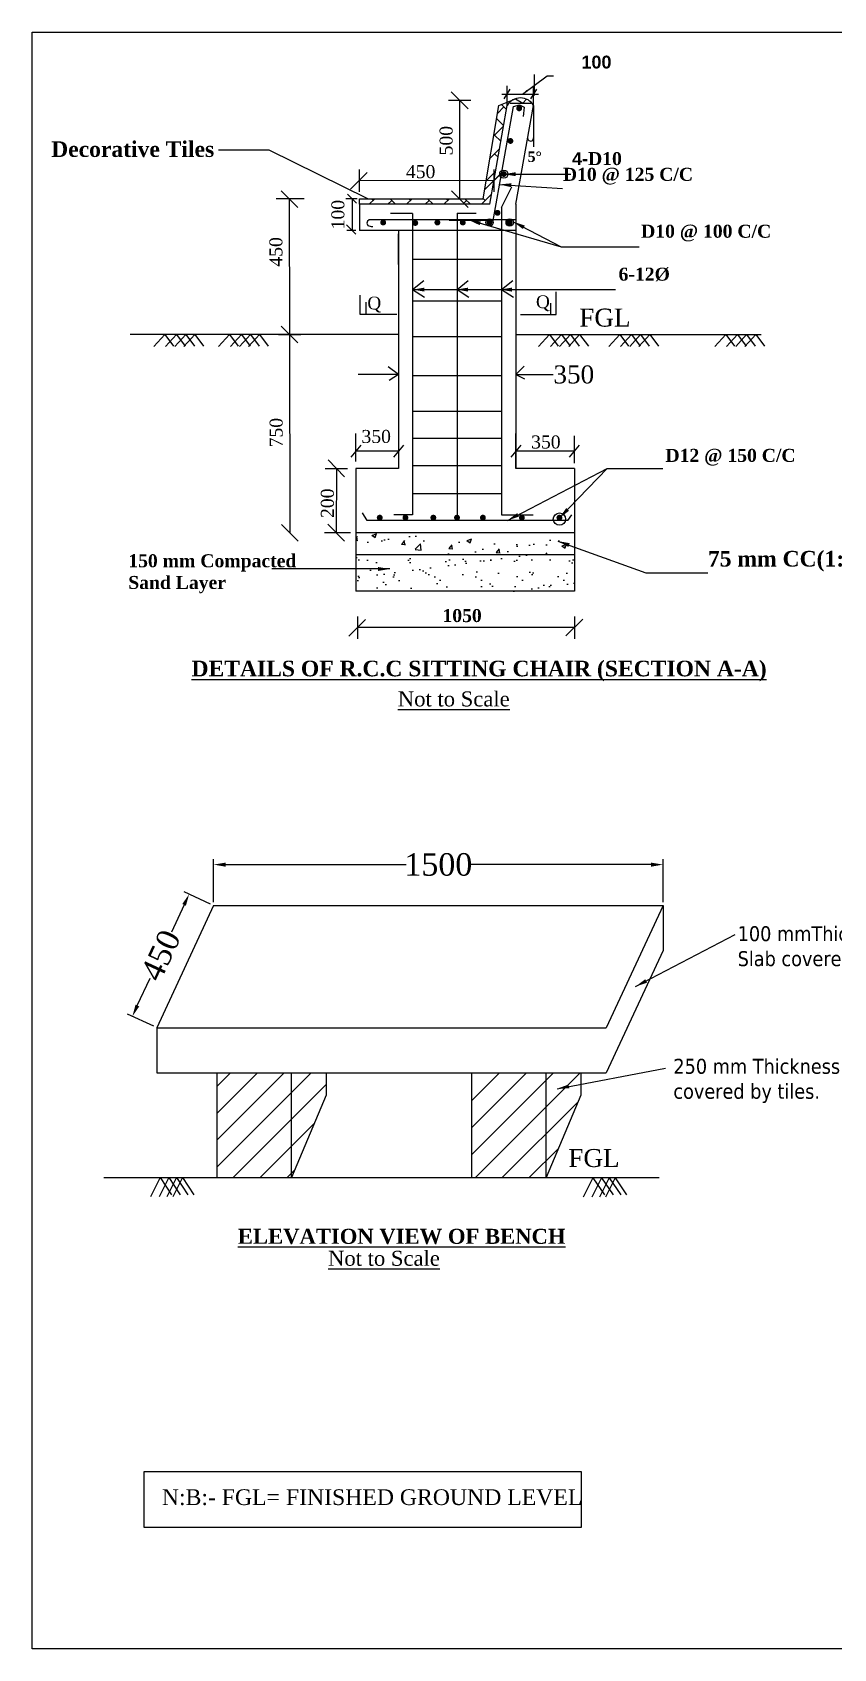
# Model space of a CAD drawing. Header units: metres. Extents: x -1354 to 3686, y -9962 to -7697.
# Drawn here: x 3099.6 to 3153.1, y -7837.8 to -7729.9 of the extents above; entities that cross this region are included whole.
import ezdxf

# ---------------------------------------------------------------- set-up
doc = ezdxf.new("R2010")
doc.units = ezdxf.units.M
doc.layers.add('sheet', color=1, linetype='Continuous', lineweight=15)
doc.styles.add('dim', font='isocp.shx')
doc.styles.get("Standard").update_dxf_attribs({"font": 'times.ttf'})
doc.dimstyles.new('Copy of STANDARD', dxfattribs={"dimtxt": 0.5, "dimasz": 0.4075, "dimexe": 0.364, "dimexo": 0.219, "dimgap": 0.09, "dimtad": 0, "dimdec": 0, "dimlfac": 1000, "dimzin": 0, "dimdsep": 46, "dimtxsty": 'Standard', "dimcen": 0.09, "dimclre": 256, "dimadec": 0, "dimazin": 0, "dimtfac": 1, "dimtdec": 0, "dimtofl": 0, "dimtmove": 0, "dimatfit": 3, "dimfxl": 1, "dimtolj": 1, "dimtzin": 0, "dimlwd": -1, "dimarcsym": 0})
doc.dimstyles.get("Standard").update_dxf_attribs({"dimtxt": 0.5, "dimasz": 0.4075, "dimexe": 0.364, "dimexo": 0.219, "dimgap": 0.09, "dimtad": 0, "dimdec": 0, "dimlfac": 1000, "dimzin": 0, "dimdsep": 46, "dimtxsty": 'Standard', "dimcen": 0.09, "dimadec": 0, "dimazin": 0, "dimtfac": 1, "dimtdec": 0, "dimtofl": 0, "dimtmove": 0, "dimatfit": 3, "dimfxl": 1, "dimtolj": 1, "dimtzin": 0, "dimarcsym": 0})
doc.dimstyles.new('STANDARD$0', dxfattribs={"dimscale": 0, "dimtxt": 8, "dimasz": 8, "dimexe": 4, "dimexo": 0, "dimgap": 2, "dimtad": 1, "dimdec": 0, "dimzin": 0, "dimdsep": 46, "dimtxsty": 'dim', "dimblk": 'DOTSMALL', "dimcen": 1, "dimclrd": 6, "dimclre": 6, "dimclrt": 256, "dimadec": 0, "dimazin": 0, "dimtfac": 1, "dimtdec": 0, "dimtix": 1, "dimtofl": 0, "dimtmove": 1, "dimatfit": 3, "dimldrblk": 'DOTSMALL', "dimfxl": 6, "dimtolj": 1, "dimtzin": 0, "dimarcsym": 0})

# ---------------------------------------------------------------- blocks, each defined once
blk = doc.blocks.new('*D931')
at = {"layer": 'Defpoints', "color": 0, "lineweight": -3}
for p in [(3110.11, -7787.42), (3111.74, -7788.17), (3107.95, -7796.33)]:
    blk.add_point(p, dxfattribs=at)
at = {"layer": 'sheet', "color": 0, "lineweight": -2}
for p, q in [((3111.54, -7788.08), (3109.78, -7787.26)), ((3109.77, -7788.14), (3108.93, -7789.96)), ((3106.65, -7794.85), (3107.5, -7793.03)), ((3107.75, -7796.24), (3105.99, -7795.42))]:
    blk.add_line(p, q, dxfattribs=at)
at = {"layer": 'sheet', "color": 0, "lineweight": -3}
for points in [[(3109.65, -7788.08), (3109.89, -7788.2), (3110.11, -7787.42)], [(3106.53, -7794.8), (3106.78, -7794.91), (3106.32, -7795.58)]]:
    blk.add_solid(points, dxfattribs=at)
at = {"layer": 'sheet', "color": 0, "lineweight": -3, "insert": (3108.21, -7791.5), "char_height": 0.5, "attachment_point": 5, "rotation": 65.0807}
blk.add_mtext('\\A1;{\\H3x;450}', dxfattribs=at)
blk = doc.blocks.new('*D957')
at = {"layer": 'Defpoints', "color": 0, "lineweight": -3}
for p in [(3141.74, -7785.45), (3111.74, -7788.17), (3141.74, -7788.17)]:
    blk.add_point(p, dxfattribs=at)
at = {"layer": 'sheet', "color": 0, "lineweight": -2}
for p, q in [((3111.74, -7787.95), (3111.74, -7785.09)), ((3112.54, -7785.45), (3124.6, -7785.45)), ((3140.94, -7785.45), (3128.87, -7785.45)), ((3141.74, -7787.95), (3141.74, -7785.09))]:
    blk.add_line(p, q, dxfattribs=at)
at = {"layer": 'sheet', "color": 0, "lineweight": -3}
for points in [[(3112.54, -7785.32), (3112.54, -7785.59), (3111.74, -7785.45)], [(3140.94, -7785.32), (3140.94, -7785.59), (3141.74, -7785.45)]]:
    blk.add_solid(points, dxfattribs=at)
at = {"layer": 'sheet', "color": 0, "lineweight": -3, "insert": (3126.74, -7785.45), "char_height": 0.5, "attachment_point": 5}
blk.add_mtext('\\A1;{\\H3x;1500}', dxfattribs=at)

msp = doc.modelspace()

# ---------------------------------------------------------------- hatches: boundary and pattern name
at = {"layer": 'sheet', "lineweight": -3}
h = msp.add_hatch(dxfattribs=at)
h.set_pattern_fill('AR-HBONE', color=0, scale=0.008682, style=0)
h.set_pattern_definition([(45, (-448.56364, -5447.6286), (1e-16, 1.24749228), [2.64633075, -0.88211025]), (135, (-447.9399, -5447.00485), (1e-16, 1.24749228), [2.64633075, -0.88211025])])
h.paths.add_polyline_path([(3130.168229, -7741.39996), (3131.331716, -7734.801497, -0.1292027163), (3131.709478, -7734.436029), (3130.76746, -7734.814307), (3129.737598, -7741.029553), (3121.486041, -7741.029553), (3121.486041, -7741.39996)])
h = msp.add_hatch(dxfattribs=at)
h.set_pattern_fill('AR-CONC', color=0, scale=0.017364, style=0)
h.set_pattern_definition([(50, (-448.5636, -5453.9097), (3.1635229, -0.2767723), [0.3307913, -3.6387048]), (355, (-448.5636, -5453.9097), (-0.6119696, 3.3175792), [0.264633, -2.9109638]), (100.451, (-448.3, -5453.9328), (2.5515647, 3.0407918), [0.2811292, -3.0924215]), (46.1842, (-448.5636, -5453.0276), (4.707118, -0.7300387), [0.496187, -5.458057]), (96.6356, (-448.1714, -5453.0884), (4.122376, 4.29639), [0.421694, -4.6386323]), (351.184, (-448.5636, -5453.0276), (4.1223826, 4.2963825), [0.3969496, -4.366446]), (21, (-448.1226, -5453.248), (2.6326976, -1.7757768), [0.3307913, -3.6387048]), (326, (-448.1226, -5453.248), (1.0731536, 3.198309), [0.264633, -2.9109638]), (71.4514, (-447.9032, -5453.396), (3.705844, 1.4225392), [0.2811292, -3.0924215]), (37.5, (-448.5636, -5453.9097), (0.05363167, 1.4682454), [0, -2.8756794, 0, -2.9550693, 0, -2.9219902]), (7.5, (-448.5636, -5453.9097), (1.1602817, 1.73957307), [0, -1.6848306, 0, -2.80952115, 0, -1.1136642]), (327.5, (-449.5472, -5453.9097), (2.35444594, -0.09947606), [0, -1.1026378, 0, -3.44023, 0, -4.56492054]), (317.5, (-449.9883, -5453.9097), (2.5721707, 0.4415151), [0, -1.4334292, 0, -2.2846655, 0, -3.2417552])])
h.paths.add_polyline_path([(3135.815384, -7763.309008), (3121.234189, -7763.309008), (3121.234189, -7764.611336), (3121.234189, -7764.788238), (3135.815384, -7764.788238)])
h = msp.add_hatch(dxfattribs=at)
h.set_pattern_fill('AR-SAND', color=0, scale=0.034729, style=0)
h.set_pattern_definition([(37.5, (-448.5636, -5447.6286), (-0.0555671, 1.699671), [0, -1.3408076, 0, -1.49958743, 0, -1.43342916]), (7.5, (-448.5636, -5447.6286), (1.5611382, 2.489444), [0, -0.7233304, 0, -1.20849104, 0, -0.4631079]), (327.5, (-449.6486, -5447.6286), (2.74701763, 0.00499116), [0, -0.44105512, 0, -1.58779845, 0, -2.0729591]), (317.5, (-449.6486, -5447.6286), (2.6517361, 0.7742057), [0, -0.22052756, 0, -1.0408901, 0, -1.19084884])])
h.paths.add_polyline_path([(3135.815384, -7767.215992), (3135.815384, -7764.788238), (3121.234189, -7764.788238), (3121.234189, -7767.215992)])
h = msp.add_hatch(dxfattribs=at)
h.set_pattern_fill('ANSI31', color=0, scale=0.4, style=0)
h.set_pattern_definition([(45, (1843.1894, -7558.5305), (-0.8980256, 0.8980256), [])])
h.paths.add_polyline_path([(3116.945634, -7799.334208), (3111.945634, -7799.334208), (3111.945634, -7806.334208), (3116.945634, -7806.334208)])
h.paths.add_polyline_path([(3133.945634, -7799.334208), (3128.945634, -7799.334208), (3128.945634, -7806.334208), (3133.945634, -7806.334208)])
h.paths.add_polyline_path([(3136.260136, -7800.841099), (3136.260136, -7799.334208), (3133.945634, -7799.334208), (3133.945634, -7806.334208)])
h.paths.add_polyline_path([(3119.260136, -7800.841099), (3119.260136, -7799.334208), (3116.945634, -7799.334208), (3116.945634, -7806.334208)])

# ---------------------------------------------------------------- linework, layer by layer
at = {"color": 0, "lineweight": -3, "ltscale": 0.2}
for p, q in [((3131.142951, -7734.357917), (3131.533163, -7733.722732)), ((3131.331716, -7734.801497), (3131.331716, -7733.487126)), ((3132.911423, -7734.357917), (3133.301635, -7733.722732)), ((3133.100188, -7734.801497), (3133.100188, -7733.576064)), ((3130.972281, -7734.050646), (3133.413949, -7734.050646)), ((3124.090698, -7752.758824), (3123.391109, -7752.231197)), ((3131.904666, -7752.758824), (3132.466269, -7752.204399)), ((3124.090698, -7752.758824), (3121.386338, -7752.758824)), ((3124.090698, -7752.758824), (3123.456444, -7753.153034)), ((3131.904666, -7752.758824), (3134.397728, -7752.758824)), ((3131.904666, -7752.758824), (3132.479246, -7753.040351))]:
    msp.add_line(p, q, dxfattribs=at)
at = {"color": 0, "linetype": 'ByBlock', "lineweight": -3, "ltscale": 0.5}
for p, q in [((3121.985519, -7762.487034), (3121.679628, -7761.993031)), ((3130.953897, -7761.879842), (3130.953897, -7761.879842)), ((3125.015722, -7762.116956), (3123.778645, -7762.116956)), ((3130.953897, -7762.108236), (3133.067891, -7762.108236)), ((3135.388467, -7762.487034), (3135.652166, -7762.119605))]:
    msp.add_line(p, q, dxfattribs=at)
msp.add_lwpolyline([(3255.085756, -7837.760401), (3099.642305, -7837.760401), (3099.642305, -7729.924842), (3255.085756, -7729.924842)], close=True)
msp.add_lwpolyline([(3107.104014, -7825.930718), (3136.261034, -7825.930718), (3136.261034, -7829.670604), (3107.104014, -7829.670604)], close=True, dxfattribs=at)
at = {"layer": 'sheet', "color": 0, "lineweight": -3}
for p, q in [((3133.144827, -7732.727422), (3133.144827, -7734.147831)), ((3127.410997, -7734.45501), (3128.902427, -7734.45501)), ((3128.153186, -7734.45501), (3128.153186, -7741.029553)), ((3130.168229, -7741.39996), (3131.331716, -7734.801497)), ((3130.38544, -7742.6126), (3131.75923, -7734.87688)), ((3131.904666, -7741.39996), (3133.100188, -7734.801497)), ((3133.100188, -7734.801497), (3133.100188, -7737.572057)), ((3121.457846, -7739.078459), (3121.457846, -7740.569889)), ((3130.446674, -7739.078628), (3130.446674, -7740.570058)), ((3130.446674, -7739.820817), (3121.457846, -7739.824174)), ((3130.953897, -7741.603423), (3131.633242, -7740.242043)), ((3116.791159, -7741.029553), (3116.809999, -7750.079754)), ((3121.486041, -7741.39996), (3121.486041, -7743.136397)), ((3130.168229, -7741.39996), (3121.486041, -7741.39996)), ((3127.407471, -7741.029553), (3128.898901, -7741.029553)), ((3131.904666, -7741.39996), (3131.904666, -7759.014159)), ((3131.904666, -7742.441822), (3122.12552, -7742.441822)), ((3125.015722, -7742.020047), (3123.551714, -7742.020047)), ((3125.015722, -7742.020047), (3125.015722, -7762.116956)), ((3130.395545, -7742.486896), (3127.461004, -7742.486896)), ((3127.98523, -7741.99453), (3127.98523, -7762.461517)), ((3127.98523, -7741.99453), (3129.258828, -7741.99453)), ((3130.953897, -7741.603423), (3130.953897, -7762.108236)), ((3131.904666, -7743.136397), (3121.486041, -7743.136397)), ((3124.090698, -7743.136397), (3124.090698, -7759.014159)), ((3124.090698, -7745.414326), (3124.090698, -7743.368863)), ((3134.947139, -7744.238427), (3140.145313, -7744.238427)), ((3125.015722, -7745.058658), (3130.953897, -7745.058658)), ((3125.015722, -7747.839042), (3130.953897, -7747.839042)), ((3112.803854, -7750.082147), (3106.18109, -7750.082147)), ((3124.090698, -7750.082147), (3112.803854, -7750.082147)), ((3116.06666, -7750.082147), (3117.55809, -7750.082147)), ((3116.80885, -7750.082147), (3116.827691, -7763.309008)), ((3131.904666, -7750.082147), (3148.282682, -7750.082147)), ((3133.417467, -7750.082147), (3134.908897, -7750.082147)), ((3125.015722, -7750.217949), (3130.953897, -7750.217949)), ((3124.090698, -7752.013109), (3124.090698, -7753.504539)), ((3125.015722, -7752.818632), (3130.953897, -7752.818632)), ((3125.015722, -7755.20258), (3130.953897, -7755.20258)), ((3121.234189, -7758.565428), (3121.234189, -7756.687704)), ((3125.015722, -7757.008583), (3130.953897, -7757.008583)), ((3131.904666, -7759.014159), (3131.904666, -7756.687704)), ((3135.815384, -7758.664311), (3135.815384, -7756.834465)), ((3119.191589, -7759.014159), (3120.683019, -7759.014159)), ((3119.933778, -7759.014159), (3119.927646, -7763.299142)), ((3124.090698, -7759.014159), (3121.234189, -7759.014159)), ((3125.015722, -7758.828531), (3130.953897, -7758.828531)), ((3135.815384, -7759.014159), (3131.904666, -7759.014159)), ((3130.953897, -7760.704352), (3125.015722, -7760.704352)), ((3135.388467, -7762.487034), (3121.985519, -7762.487034)), ((3135.815384, -7763.309008), (3121.234189, -7763.309008)), ((3135.815384, -7764.788238), (3121.234189, -7764.788238)), ((3135.815384, -7767.215992), (3121.234189, -7767.215992)), ((3121.3336, -7768.888134), (3121.3336, -7770.379564)), ((3135.815384, -7768.888134), (3135.815384, -7770.379564)), ((3135.815384, -7769.630324), (3121.3336, -7769.630324)), ((3111.737753, -7788.172008), (3107.945634, -7796.334208)), ((3111.737753, -7788.172008), (3141.737753, -7788.172008)), ((3141.737753, -7788.172008), (3137.945634, -7796.334208)), ((3141.737753, -7788.172008), (3141.737753, -7791.172008)), ((3141.737753, -7791.172008), (3137.945634, -7799.334208)), ((3107.945634, -7796.334208), (3137.945634, -7796.334208)), ((3107.945634, -7796.334208), (3107.945634, -7799.334208)), ((3107.945634, -7799.334208), (3137.945634, -7799.334208)), ((3111.945634, -7799.334208), (3111.945634, -7806.334208)), ((3116.945634, -7806.334208), (3116.945634, -7799.334208)), ((3119.260136, -7799.334208), (3119.260136, -7800.841099)), ((3128.945634, -7799.334208), (3128.945634, -7806.334208)), ((3133.945634, -7806.334208), (3133.945634, -7799.334208)), ((3134.668633, -7800.399519), (3141.899906, -7799.038877)), ((3136.260136, -7799.334208), (3136.260136, -7800.841099)), ((3119.260136, -7800.841099), (3116.945634, -7806.334208)), ((3136.260136, -7800.841099), (3133.945634, -7806.334208)), ((3111.945634, -7806.334208), (3116.945634, -7806.334208)), ((3128.945634, -7806.334208), (3133.945634, -7806.334208))]:
    msp.add_line(p, q, dxfattribs=at)
for points in [[(3127.599867, -7733.897572), (3128.706505, -7735.012449)], [(3127.618708, -7733.916553), (3128.725346, -7735.03143)], [(3121.486041, -7741.39996), (3121.486041, -7741.029553), (3129.737598, -7741.029553), (3130.76746, -7734.814307), (3131.890215, -7734.363452)], [(3131.53323, -7734.642651), (3132.902583, -7734.642651)], [(3131.75923, -7734.87688), (3132.155348, -7734.756293), (3132.477124, -7734.918083), (3132.399735, -7735.536778)], [(3131.890215, -7734.363452), (3132.36935, -7734.642651), (3132.622632, -7734.386829)], [(3122.032331, -7741.029553), (3115.44998, -7737.796366), (3112.077399, -7737.796366)], [(3121.996303, -7739.286171), (3120.881426, -7740.392808)], [(3130.985132, -7739.286339), (3129.870255, -7740.392977)], [(3131.004113, -7739.267498), (3129.889236, -7740.374136)], [(3117.781444, -7741.029553), (3115.908349, -7741.029553)], [(3116.25668, -7740.491095), (3117.363318, -7741.605973)], [(3121.316991, -7741.029553), (3120.562624, -7741.029553)], [(3120.683507, -7740.728709), (3121.281952, -7741.33161)], [(3120.982128, -7741.029553), (3120.982128, -7743.136397)], [(3127.618708, -7740.491095), (3128.725346, -7741.605973)], [(3122.125569, -7742.440636), (3122.018963, -7742.516549), (3121.974677, -7742.6572), (3122.022895, -7742.815996), (3122.250341, -7742.882839), (3122.361789, -7742.869477)], [(3120.621006, -7742.772587), (3121.242608, -7743.398817)], [(3121.237488, -7743.136397), (3120.625311, -7743.136397)], [(3125.015722, -7747.08931), (3125.771009, -7746.472543)], [(3127.98523, -7747.08931), (3128.740517, -7746.472543)], [(3130.953897, -7747.08931), (3131.709183, -7746.472543)], [(3121.521588, -7748.749981), (3121.521588, -7747.469991)], [(3121.930778, -7748.749981), (3121.930778, -7747.937217)], [(3125.015722, -7747.08931), (3125.810275, -7747.600318)], [(3127.98523, -7747.08931), (3128.779783, -7747.600318)], [(3130.953897, -7747.08931), (3131.74845, -7747.600318)], [(3132.221188, -7748.749981), (3134.609301, -7748.749981), (3134.609301, -7747.238047)], [(3123.976387, -7748.749981), (3121.521588, -7748.749981)], [(3134.254624, -7748.749981), (3134.254624, -7747.991856)], [(3108.480038, -7750.082147), (3107.749246, -7750.886542)], [(3108.480038, -7750.082147), (3109.060756, -7750.857877)], [(3109.271728, -7750.082147), (3108.540937, -7750.886542)], [(3109.878546, -7750.082147), (3109.147755, -7750.886542)], [(3109.271728, -7750.082147), (3109.852447, -7750.857877)], [(3110.487539, -7750.082147), (3109.756748, -7750.886542)], [(3109.878546, -7750.082147), (3110.459264, -7750.857877)], [(3110.487539, -7750.082147), (3111.068257, -7750.857877)], [(3112.803854, -7750.082147), (3112.073062, -7750.886542)], [(3112.803854, -7750.082147), (3113.384572, -7750.857877)], [(3113.595544, -7750.082147), (3112.864753, -7750.886542)], [(3114.202362, -7750.082147), (3113.471571, -7750.886542)], [(3113.595544, -7750.082147), (3114.176263, -7750.857877)], [(3114.811355, -7750.082147), (3114.080564, -7750.886542)], [(3114.202362, -7750.082147), (3114.78308, -7750.857877)], [(3114.811355, -7750.082147), (3115.392073, -7750.857877)], [(3116.25668, -7749.522315), (3117.363318, -7750.637192)], [(3116.259056, -7749.524709), (3117.365694, -7750.639586)], [(3134.163182, -7750.082147), (3133.432391, -7750.886542)], [(3134.163182, -7750.082147), (3134.7439, -7750.857877)], [(3134.954873, -7750.082147), (3134.224081, -7750.886542)], [(3135.56169, -7750.082147), (3134.830899, -7750.886542)], [(3134.954873, -7750.082147), (3135.535591, -7750.857877)], [(3136.170683, -7750.082147), (3135.439892, -7750.886542)], [(3135.56169, -7750.082147), (3136.142409, -7750.857877)], [(3136.170683, -7750.082147), (3136.751401, -7750.857877)], [(3138.840864, -7750.082147), (3138.110073, -7750.886542)], [(3138.840864, -7750.082147), (3139.421582, -7750.857877)], [(3139.632555, -7750.082147), (3138.901763, -7750.886542)], [(3140.239372, -7750.082147), (3139.508581, -7750.886542)], [(3139.632555, -7750.082147), (3140.213273, -7750.857877)], [(3140.848365, -7750.082147), (3140.117574, -7750.886542)], [(3140.239372, -7750.082147), (3140.820091, -7750.857877)], [(3140.848365, -7750.082147), (3141.429083, -7750.857877)], [(3145.915533, -7750.082147), (3145.184742, -7750.886542)], [(3145.915533, -7750.082147), (3146.496251, -7750.857877)], [(3146.707224, -7750.082147), (3145.976432, -7750.886542)], [(3147.314041, -7750.082147), (3146.58325, -7750.886542)], [(3146.707224, -7750.082147), (3147.287942, -7750.857877)], [(3147.923034, -7750.082147), (3147.192243, -7750.886542)], [(3147.314041, -7750.082147), (3147.89476, -7750.857877)], [(3147.923034, -7750.082147), (3148.503752, -7750.857877)], [(3121.566554, -7757.470882), (3120.896029, -7758.259016)], [(3124.423062, -7757.470882), (3123.752537, -7758.259016)], [(3132.237031, -7757.470882), (3131.566506, -7758.259016)], [(3136.134987, -7757.470882), (3135.464462, -7758.259016)], [(3119.38046, -7758.45672), (3120.487097, -7759.571598)], [(3121.234189, -7757.850932), (3124.090698, -7757.850932)], [(3131.904666, -7757.850932), (3135.811651, -7757.850932)], [(3121.234189, -7759.014159), (3121.234189, -7764.611336)], [(3135.815384, -7759.014159), (3135.815384, -7767.215992)], [(3116.274372, -7762.751561), (3117.38101, -7763.866438)], [(3119.374289, -7762.746665), (3120.480927, -7763.861543)], [(3119.148596, -7763.299142), (3120.881066, -7763.299142)], [(3134.712304, -7763.863001), (3140.59789, -7765.989012), (3144.717797, -7765.989012)], [(3121.234189, -7764.611336), (3121.234189, -7767.215992)], [(3121.872058, -7769.095845), (3120.757181, -7770.202483)], [(3136.372823, -7769.077005), (3135.257945, -7770.183642)], [(3104.412459, -7806.334208), (3128.945634, -7806.334208)], [(3108.179047, -7806.334208), (3107.532787, -7807.622167)], [(3108.75527, -7806.334208), (3108.10901, -7807.622167)], [(3108.179047, -7806.334208), (3108.94036, -7807.472854)], [(3109.270161, -7806.334208), (3108.623901, -7807.622167)], [(3108.75527, -7806.334208), (3109.516583, -7807.472854)], [(3109.657543, -7806.334208), (3109.011283, -7807.622167)], [(3109.270161, -7806.334208), (3110.031474, -7807.472854)], [(3109.657543, -7806.334208), (3110.418856, -7807.472854)], [(3133.945634, -7806.334208), (3141.47881, -7806.334208)], [(3137.058713, -7806.348771), (3136.412454, -7807.63673)], [(3137.634936, -7806.348771), (3136.988677, -7807.63673)], [(3137.058713, -7806.348771), (3137.820027, -7807.487416)], [(3138.149827, -7806.348771), (3137.503568, -7807.63673)], [(3137.634936, -7806.348771), (3138.39625, -7807.487416)], [(3138.537209, -7806.348771), (3137.89095, -7807.63673)], [(3138.149827, -7806.348771), (3138.911141, -7807.487416)], [(3138.537209, -7806.348771), (3139.298523, -7807.487416)]]:
    msp.add_lwpolyline(points, dxfattribs=at)
at = {"layer": 'sheet', "color": 0, "lineweight": -3, "const_width": 0.195349}
for points in [[(3132.037519, -7734.997608, 1), (3132.232868, -7734.997608, 1)], [(3131.453915, -7737.170796, 1), (3131.649265, -7737.170796, 1)], [(3131.010716, -7739.379409, 1), (3131.206066, -7739.379409, 1)], [(3122.963899, -7742.613631, 1), (3123.159248, -7742.613631, 1)], [(3125.101051, -7742.643317, 1), (3125.2964, -7742.643317, 1)], [(3126.578023, -7742.613631, 1), (3126.773373, -7742.613631, 1)], [(3128.271196, -7742.613631, 1), (3128.466545, -7742.613631, 1)], [(3130.053494, -7742.613631, 1), (3130.248843, -7742.613631, 1)], [(3130.592972, -7741.965525, 1), (3130.788321, -7741.965525, 1)], [(3131.39027, -7742.613631, 1), (3131.585619, -7742.613631, 1)], [(3122.731328, -7762.303858, 1), (3122.926677, -7762.303858, 1)], [(3124.446693, -7762.303858, 1), (3124.642042, -7762.303858, 1)], [(3126.308466, -7762.303858, 1), (3126.503815, -7762.303858, 1)], [(3127.887556, -7762.303858, 1), (3128.082905, -7762.303858, 1)], [(3129.616517, -7762.303858, 1), (3129.811867, -7762.303858, 1)], [(3132.216253, -7762.303858, 1), (3132.411602, -7762.303858, 1)], [(3134.720888, -7762.303858, 1), (3134.916237, -7762.303858, 1)]]:
    msp.add_lwpolyline(points, format="xyb", close=True, dxfattribs=at)
at = {"layer": 'sheet', "color": 0, "lineweight": -3}
for centre, radius in [((3131.107844, -7739.388961), 0.275125), ((3130.151168, -7742.613631), 0.241558), ((3131.499576, -7742.613631), 0.241558), ((3134.818562, -7762.401532), 0.408743)]:
    msp.add_circle(centre, radius, dxfattribs=at)
for centre, radius, start, end in [((3132.215952, -7735.33751), 1.034013, 31.22369301, 148.77630698), ((3132.901217, -7736.985784), 0.199337, 183.47427611, 3.47427611)]:
    msp.add_arc(centre, radius, start, end, dxfattribs=at)

# ---------------------------------------------------------------- texts
at = {"color": 0, "linetype": 'ByBlock', "lineweight": 30, "ltscale": 0.5, "insert": (3108.288572, -7827.128462), "char_height": 1.04780933, "width": 46.00178369, "attachment_point": 1}
msp.add_mtext('N:B:- FGL= FINISHED GROUND LEVEL\\P ', dxfattribs=at)
at = {"layer": 'sheet', "color": 0, "lineweight": -3}
for s, insert, char_height, width, attachment_point in [('{\\fTimes New Roman|b1|i0|c0|p18;  \\H0.8x; \\fArial|b1|i0|c0|p34;\\H0.6191x;100\\fTimes New Roman|b1|i0|c0|p18;\\H1.01x; }', (3134.452194, -7731.479469), 1.7364375, 40.81192098, 1), ('{\\fTimes New Roman|b1|i0|c0|p18;Decorative Tiles}', (3100.900007, -7737.196832), 1.0418625, 18.46623526, 1), ('{\\fTimes New Roman|b1|i0|c0|p18;5%%D}', (3132.702215, -7737.875349), 0.694575, 1.28932638, 1), ('{\\fTimes New Roman|b1|i0|c0|p18;  \\H0.8x; \\fArial|b1|i0|c0|p34;\\H0.6191x;4-\\fTimes New Roman|b1|i0|c0|p18;\\H1.01x;D10 }', (3133.824533, -7737.914578), 1.7364375, 40.81192098, 1), ('450', (3124.574456, -7738.78526), 0.8682188, 6.48674799, 1), ('{\\fTimes New Roman|b1|i0|c0|p18;  \\H0.8x; \\H0.625x;D10 @ 125 C/C}', (3133.214342, -7738.964562), 1.7364375, 40.81192098, 1), ('{\\fTimes New Roman|b1|i0|c0|p18;   \\H0.5x;D10 @ 100 C/C}', (3138.301956, -7742.759452), 1.7364375, 40.81192098, 1), ('{\\fTimes New Roman|b1|i0|c0|p18;  \\H0.6x; \\H0.8333x;6-12%%C}', (3137.062659, -7745.624483), 1.7364375, 42.05511038, 1), ('Q', (3122.001844, -7747.55896), 0.85, 0.69314248, 1), ('Q', (3133.255067, -7747.47204), 0.85, 0.69314248, 1), ('350', (3121.608498, -7756.451991), 0.8682188, 3.40406156, 1), ('350', (3132.932166, -7756.820819), 0.8682188, 3.40406156, 1), ('{\\fTimes New Roman|b1|i0|c0|p18;   \\H0.5x;D12 @ 150 C/C}', (3139.928318, -7757.715964), 1.7364375, 40.81192098, 1), ('{\\fTimes New Roman|b1|i0|c0|p18;150 mm Compacted \\PSand Layer}', (3106.046253, -7764.746201), 0.86821875, 48.89902341, 1), ('{\\fTimes New Roman|b1|i0|c0|p18;  \\H0.6x; 75 mm CC(1:3:6)\\H1.667x; }', (3143.0265, -7764.522605), 1.7364375, 40.81192098, 1), ('{\\fTimes New Roman|b1|i0|c0|p18;1050}', (3127.012607, -7768.400842), 0.86821875, 6.48674799, 1), ('{\\fTimes New Roman|b1|i0|c0|p18;\\LDETAILS OF R.C.C SITTING CHAIR (SECTION A-A)}', (3129.45656, -7771.847859), 1.0418625, 41.10701382, 2), ('{\\fTahoma|b0|i0|c0|p34;\\P\\fTimes New Roman|b0|i0|c0|p18;\\H0.4319x;               \\LNot to Scale}', (3118.373344, -7770.036838), 2.31516731, 8542.00273008, 1), ('{\\fTahoma|b0|i0|c0|p34;100 mmThickness RCC. sitting\\PSlab covered by tiles.}', (3146.714753, -7789.558646), 1, 41.69521245, 1), ('{\\fTahoma|b0|i0|c0|p34;250 mm Thickness Brick \\Pcovered by tiles.}', (3142.423582, -7798.406965), 1, 41.69521245, 1), ('{\\fTahoma|b0|i0|c0|p34;\\P\\fTimes New Roman|b1|i0|c0|p18;\\H0.324x;\\LELEVATION VIEW OF BENCH}', (3113.360768, -7804.604472), 3.08688975, 11389.33697344, 1), ('{\\fTahoma|b0|i0|c0|p34;\\P\\fTimes New Roman|b0|i0|c0|p18;\\H0.4319x;               \\LNot to Scale}', (3113.715171, -7807.355918), 2.31516731, 8542.00273008, 1)]:
    msp.add_mtext(s, dxfattribs=dict(at, insert=insert, char_height=char_height, width=width, attachment_point=attachment_point))
at = {"layer": 'sheet', "color": 0, "lineweight": -3, "char_height": 0.8682188, "attachment_point": 1, "rotation": 90}
for s, insert, width in [('500', (3126.824783, -7738.136785), 6.48674799), ('100', (3119.598961, -7743.070892), 3.40406156), ('450', (3115.462755, -7745.556672), 3.40406156), ('750', (3115.480447, -7757.617216), 3.40406156), ('200', (3118.897475, -7762.326051), 3.40406156)]:
    msp.add_mtext(s, dxfattribs=dict(at, insert=insert, width=width))
at = {"layer": 'sheet', "color": 0, "lineweight": -3, "char_height": 1.2, "attachment_point": 1}
for s, insert in [('FGL ', (3136.143172, -7748.35759)), ('350', (3134.420717, -7752.148285)), ('FGL', (3135.413179, -7804.425668))]:
    msp.add_mtext(s, dxfattribs=dict(at, insert=insert))

# ---------------------------------------------------------------- dimensions: what is measured, and where the dimension line sits
at = {"layer": 'sheet', "color": 0, "lineweight": -3}
dim = msp.add_linear_dim(base=(3141.737753, -7785.453695), p1=(3111.737753, -7788.172008), p2=(3141.737753, -7788.172008), text='{\\H3x;1500}', dimstyle='STANDARD$0', override={"dimscale": 1, "dimtxt": 0.5, "dimasz": 0.8, "dimexe": 0.364, "dimexo": 0.219, "dimgap": 0.09, "dimtad": 0, "dimlfac": 1000, "dimtxsty": 'Standard', "dimcen": 0.09, "dimclrd": 0, "dimclre": 0, "dimclrt": 0, "dimtix": 0, "dimtmove": 0, "dimfxl": 0.12}, dxfattribs=at)
dim.commit()
dim.dimension.update_dxf_attribs({"geometry": '*D957', "text_midpoint": (3126.737753, -7785.453695)})
dim = msp.add_aligned_dim(p1=(3107.945634, -7796.334208), p2=(3111.737753, -7788.172008), distance=1.795673, text='{\\H3x;450}', dimstyle='STANDARD$0', override={"dimscale": 1, "dimtxt": 0.5, "dimasz": 0.8, "dimexe": 0.364, "dimexo": 0.219, "dimgap": 0.09, "dimtad": 0, "dimlfac": 1000, "dimlunit": 2, "dimtxsty": 'Standard', "dimcen": 0.09, "dimclrd": 0, "dimclre": 0, "dimclrt": 0, "dimtix": 0, "dimtmove": 0, "dimfxl": 0.12}, dxfattribs=at)
dim.commit()
dim.dimension.update_dxf_attribs({"geometry": '*D931', "text_midpoint": (3108.213194, -7791.496515)})

# ---------------------------------------------------------------- leaders
at = {"color": 0, "lineweight": -3, "ltscale": 0.2}
msp.add_leader([(3132.347015, -7734.050646), (3133.992247, -7732.821015), (3134.434424, -7732.821015)], dimstyle='Copy of STANDARD', override={"dimgap": 0.09, "dimtad": 0}, dxfattribs=at)
at = {"layer": 'sheet', "color": 0, "lineweight": -3}
for points in [[(3131.107844, -7739.388961), (3135.578667, -7739.388961)], [(3130.817503, -7740.074668), (3135.017438, -7740.347141)], [(3128.764485, -7742.441822), (3134.947139, -7744.238427)], [(3131.741135, -7742.562643), (3134.947139, -7744.238427)], [(3125.015722, -7747.08931), (3138.557822, -7747.08931)], [(3127.923248, -7747.08931), (3137.850824, -7747.08931)], [(3130.846528, -7747.08931), (3138.531812, -7747.08931)], [(3131.350144, -7762.487034), (3138.00715, -7759.024394)], [(3134.811296, -7762.332273), (3138.00715, -7759.024394), (3141.72174, -7759.024394)], [(3134.712304, -7763.863001), (3140.59789, -7765.989012), (3144.717797, -7765.989012)], [(3123.507523, -7765.728101), (3115.622729, -7765.728101)], [(3139.896695, -7793.584843), (3146.553702, -7790.122204)], [(3134.668633, -7800.399519), (3141.899906, -7799.038877)]]:
    msp.add_leader(points, dimstyle='Standard', override={"dimasz": 0.8, "dimfxl": 0.12}, dxfattribs=at)

doc.saveas('drawing.dxf')
